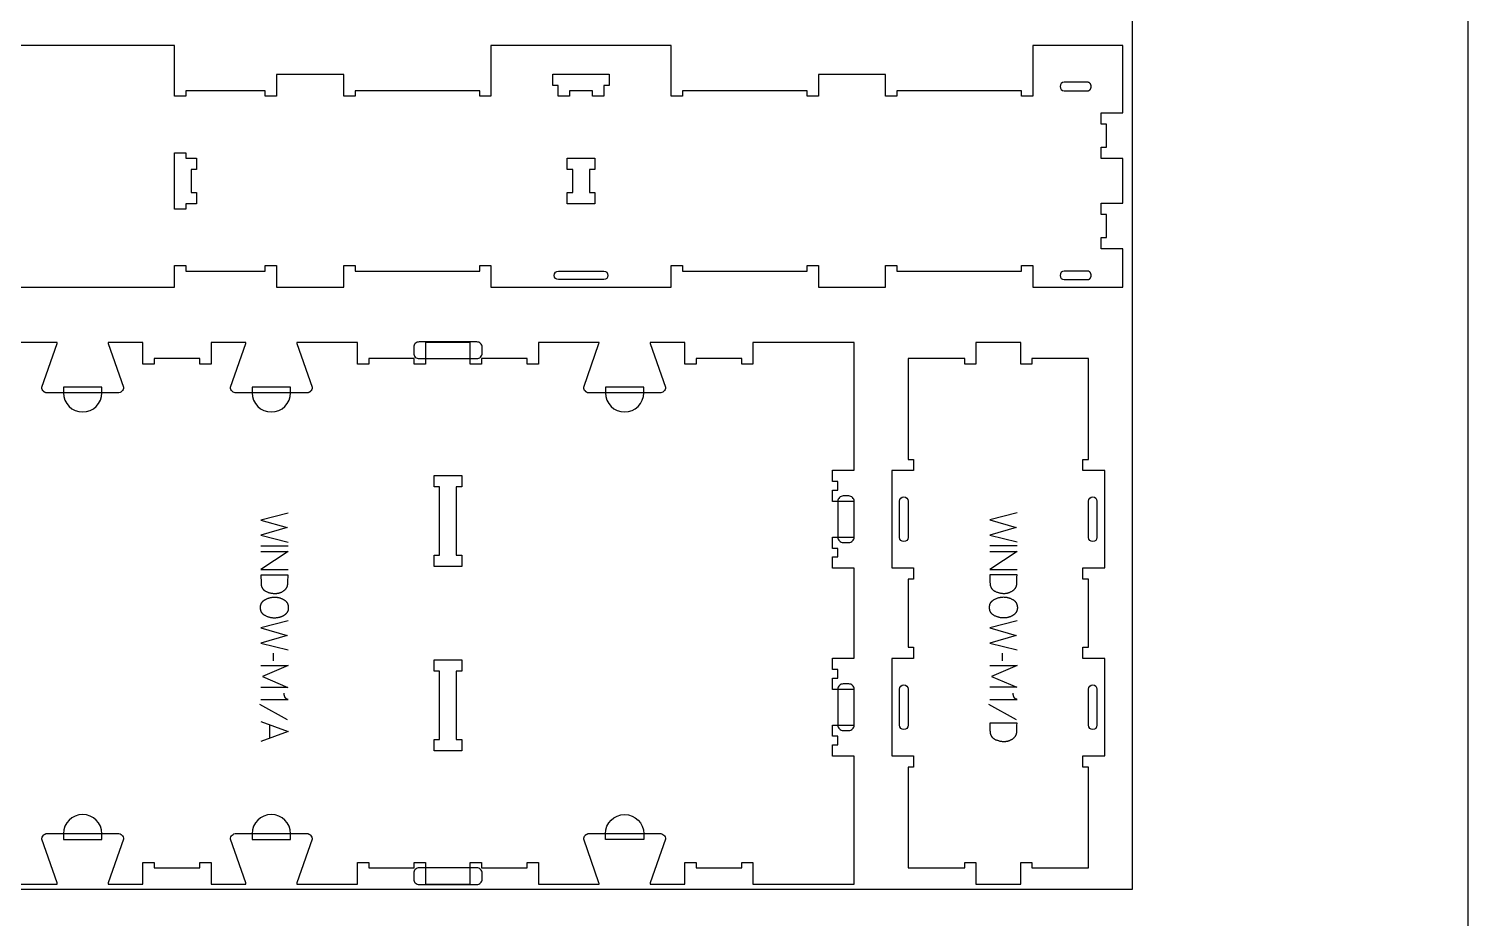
# Model space of a CAD drawing. Extents: x 0 to 4485, y 0 to 8771.
# Drawn here: x 1590 to 3183, y 3731 to 4715 of the extents above; entities that cross this region are included whole.
import ezdxf

# ---------------------------------------------------------------- set-up
doc = ezdxf.new("R2010")
doc.units = 0
for name, color, linetype in [('0_SHEET_SPRUCEPLY_2440X122', 1, 'CONTINUOUS'), ('1_ANYTOOL_1MMDEEP_LABELS_S', 2, 'CONTINUOUS'), ('3_ANYTOOL_CUTTHROUGH_INSID', 4, 'CONTINUOUS'), ('4_ANYTOOL_CUTTHROUGH_OUTSI', 5, 'CONTINUOUS'), ('5_ANYTOOL_HALF_MILL_9MM_IN', 3, 'CONTINUOUS'), ('DONOTCUT', 7, 'CONTINUOUS')]:
    doc.layers.add(name, color=color, linetype=linetype)

msp = doc.modelspace()

# ---------------------------------------------------------------- linework, layer by layer
at = {"layer": '0_SHEET_SPRUCEPLY_2440X122'}
msp.add_lwpolyline([(371.7, 4982.6), (371.7, 3762.6), (2811.7, 3762.6), (2811.7, 4982.6)], close=True, dxfattribs=at)
at = {"layer": '1_ANYTOOL_1MMDEEP_LABELS_S', "color": 2}
for points in [[(1876.7, 4178.9), (1846.7, 4171.2), (1875.8, 4162.8), (1846.7, 4154.3), (1876.7, 4146.8)], [(2683.9, 4179), (2653.9, 4171.3), (2683, 4162.8), (2653.9, 4154.4), (2683.9, 4146.9)], [(1876.7, 4142.4), (1846.7, 4142.4)], [(1846.7, 4136.4), (1876.7, 4136.4), (1846.7, 4116.3), (1876.7, 4116.3)], [(2683.9, 4142.5), (2653.9, 4142.5)], [(2653.9, 4136.5), (2683.9, 4136.5), (2653.9, 4116.4), (2683.9, 4116.4)], [(1876.7, 4059.5), (1846.7, 4051.8), (1875.8, 4043.4), (1846.7, 4034.9), (1876.7, 4027.4)], [(2683.9, 4059.6), (2653.9, 4051.9), (2683, 4043.4), (2653.9, 4035), (2683.9, 4027.5)], [(1860.6, 4015.2), (1860.5, 4023.9)], [(2667.7, 4015.2), (2667.7, 4024)], [(1846.7, 4010), (1876.7, 4010), (1848.3, 3998), (1876.6, 3986), (1846.7, 3986)], [(2653.9, 4010.1), (2683.9, 4010.1), (2655.5, 3998.1), (2683.7, 3986.1), (2653.9, 3986.1)], [(1846.7, 3972.6), (1876.7, 3972.6), (1876.6, 3972.6), (1876.4, 3972.6), (1876.3, 3972.7), (1876.2, 3972.7), (1876, 3972.7), (1875.9, 3972.8), (1875.7, 3972.8), (1875.6, 3972.9), (1875.5, 3972.9), (1875.4, 3973), (1875.3, 3973), (1875.2, 3973), (1875.2, 3973.1), (1875.1, 3973.1), (1875.1, 3973.1), (1875, 3973.2), (1874.9, 3973.2), (1874.9, 3973.3), (1874.8, 3973.3), (1874.8, 3973.3), (1874.7, 3973.4), (1874.7, 3973.4), (1874.6, 3973.4), (1874.6, 3973.5), (1874.5, 3973.5), (1874.5, 3973.6), (1874.4, 3973.6), (1874.4, 3973.7), (1874.3, 3973.7), (1874.3, 3973.8), (1874.2, 3973.8), (1874.2, 3973.9), (1874.1, 3974), (1874, 3974.1), (1873.9, 3974.2), (1873.8, 3974.3), (1873.7, 3974.4), (1873.7, 3974.5), (1873.6, 3974.7), (1873.5, 3974.8), (1873.5, 3974.9), (1873.4, 3975.1), (1873.3, 3975.2), (1873.2, 3975.5), (1873.1, 3975.8), (1873, 3976.1), (1872.9, 3976.4), (1872.8, 3976.6), (1872.7, 3976.9), (1872.7, 3977.2), (1872.6, 3977.5), (1872.6, 3977.7), (1872.5, 3978), (1872.5, 3978.3), (1872.4, 3978.5), (1872.4, 3978.8), (1872.4, 3979.1), (1872.4, 3979.3), (1872.4, 3979.6)], [(2653.9, 3972.7), (2683.9, 3972.7), (2683.7, 3972.7), (2683.6, 3972.7), (2683.5, 3972.8), (2683.3, 3972.8), (2683.2, 3972.8), (2683, 3972.9), (2682.9, 3972.9), (2682.8, 3973), (2682.6, 3973), (2682.5, 3973.1), (2682.5, 3973.1), (2682.4, 3973.1), (2682.3, 3973.2), (2682.3, 3973.2), (2682.2, 3973.2), (2682.2, 3973.3), (2682.1, 3973.3), (2682, 3973.3), (2682, 3973.4), (2681.9, 3973.4), (2681.9, 3973.5), (2681.8, 3973.5), (2681.8, 3973.5), (2681.7, 3973.6), (2681.7, 3973.6), (2681.6, 3973.7), (2681.6, 3973.7), (2681.5, 3973.8), (2681.5, 3973.8), (2681.4, 3973.8), (2681.4, 3973.9), (2681.3, 3973.9), (2681.2, 3974.1), (2681.2, 3974.2), (2681.1, 3974.3), (2681, 3974.4), (2680.9, 3974.5), (2680.8, 3974.6), (2680.8, 3974.8), (2680.7, 3974.9), (2680.6, 3975), (2680.6, 3975.2), (2680.5, 3975.3), (2680.4, 3975.6), (2680.3, 3975.9), (2680.2, 3976.2), (2680.1, 3976.4), (2680, 3976.7), (2679.9, 3977), (2679.8, 3977.3), (2679.8, 3977.6), (2679.7, 3977.8), (2679.7, 3978.1), (2679.6, 3978.4), (2679.6, 3978.6), (2679.6, 3978.9), (2679.5, 3979.2), (2679.5, 3979.4), (2679.5, 3979.7)], [(1876.2, 3949.9), (1845.5, 3967.1)], [(2683.4, 3950), (2652.6, 3967.2)], [(1846.7, 3948.2), (1876.7, 3937.3), (1846.7, 3926.2)], [(1856.3, 3944.7), (1856.3, 3929.8)]]:
    msp.add_lwpolyline(points, dxfattribs=at)
for points in [[(1876.7, 4110.3), (1846.7, 4110.3), (1846.8, 4101.8), (1846.8, 4101.4), (1846.8, 4101), (1846.8, 4100.6), (1846.9, 4100.2), (1846.9, 4099.8), (1847, 4099.4), (1847.1, 4099.1), (1847.1, 4098.7), (1847.2, 4098.4), (1847.3, 4098), (1847.4, 4097.7), (1847.5, 4097.4), (1847.7, 4097), (1847.7, 4096.9), (1847.8, 4096.7), (1847.9, 4096.6), (1847.9, 4096.4), (1848, 4096.3), (1848.1, 4096.1), (1848.2, 4096), (1848.2, 4095.9), (1848.3, 4095.7), (1848.4, 4095.6), (1848.5, 4095.4), (1848.6, 4095.3), (1848.7, 4095.2), (1848.8, 4095), (1848.9, 4094.9), (1849, 4094.8), (1849.1, 4094.7), (1849.2, 4094.5), (1849.3, 4094.4), (1849.4, 4094.3), (1849.5, 4094.2), (1849.6, 4094.1), (1849.8, 4094), (1849.9, 4093.9), (1850, 4093.7), (1850.1, 4093.6), (1850.2, 4093.5), (1850.4, 4093.4), (1850.5, 4093.3), (1850.6, 4093.2), (1850.8, 4093.1), (1850.9, 4093), (1851.2, 4092.9), (1851.5, 4092.7), (1851.8, 4092.5), (1852.4, 4092.2), (1853, 4091.9), (1853.7, 4091.6), (1854.3, 4091.4), (1854.9, 4091.1), (1855.6, 4090.9), (1856.2, 4090.7), (1856.9, 4090.6), (1857.6, 4090.4), (1858.2, 4090.3), (1858.9, 4090.2), (1859.6, 4090.1), (1860.3, 4090), (1861, 4089.9), (1861.7, 4089.9), (1862.4, 4089.9), (1863, 4089.9), (1863.6, 4089.9), (1864.2, 4090), (1864.7, 4090.1), (1865.3, 4090.1), (1865.6, 4090.2), (1865.9, 4090.3), (1866.2, 4090.3), (1866.4, 4090.4), (1866.7, 4090.4), (1867, 4090.5), (1867.3, 4090.6), (1867.5, 4090.7), (1867.8, 4090.8), (1868.1, 4090.9), (1868.4, 4091), (1868.6, 4091.1), (1868.9, 4091.2), (1869.1, 4091.3), (1869.7, 4091.5), (1870.2, 4091.8), (1870.7, 4092.1), (1871.2, 4092.4), (1871.5, 4092.6), (1871.8, 4092.8), (1872.1, 4093), (1872.4, 4093.2), (1872.6, 4093.4), (1872.9, 4093.6), (1873.2, 4093.8), (1873.4, 4094), (1873.6, 4094.3), (1873.9, 4094.5), (1874.1, 4094.7), (1874.3, 4094.9), (1874.5, 4095.2), (1874.7, 4095.4), (1874.8, 4095.7), (1875, 4095.9), (1875.2, 4096.2), (1875.3, 4096.4), (1875.4, 4096.7), (1875.6, 4096.9), (1875.7, 4097.2), (1875.8, 4097.5), (1875.9, 4097.7), (1876, 4098), (1876.1, 4098.3), (1876.2, 4098.5), (1876.2, 4098.8), (1876.3, 4099.1), (1876.3, 4099.4), (1876.4, 4099.7), (1876.4, 4100), (1876.4, 4100.3), (1876.5, 4102.7), (1876.6, 4105.2), (1876.7, 4107.7)], [(2683.9, 4110.4), (2653.9, 4110.4), (2653.9, 4101.9), (2654, 4101.4), (2654, 4101), (2654, 4100.6), (2654, 4100.3), (2654.1, 4099.9), (2654.1, 4099.5), (2654.2, 4099.1), (2654.3, 4098.8), (2654.4, 4098.4), (2654.5, 4098.1), (2654.6, 4097.8), (2654.7, 4097.4), (2654.8, 4097.1), (2654.9, 4097), (2654.9, 4096.8), (2655, 4096.7), (2655.1, 4096.5), (2655.2, 4096.4), (2655.2, 4096.2), (2655.3, 4096.1), (2655.4, 4095.9), (2655.5, 4095.8), (2655.6, 4095.7), (2655.7, 4095.5), (2655.8, 4095.4), (2655.8, 4095.3), (2655.9, 4095.1), (2656, 4095), (2656.1, 4094.9), (2656.2, 4094.8), (2656.3, 4094.6), (2656.5, 4094.5), (2656.6, 4094.4), (2656.7, 4094.3), (2656.8, 4094.2), (2656.9, 4094), (2657, 4093.9), (2657.2, 4093.8), (2657.3, 4093.7), (2657.4, 4093.6), (2657.5, 4093.5), (2657.7, 4093.4), (2657.8, 4093.3), (2657.9, 4093.2), (2658.1, 4093.1), (2658.4, 4092.9), (2658.7, 4092.8), (2659, 4092.6), (2659.6, 4092.3), (2660.2, 4092), (2660.8, 4091.7), (2661.5, 4091.5), (2662.1, 4091.2), (2662.8, 4091), (2663.4, 4090.8), (2664.1, 4090.6), (2664.7, 4090.5), (2665.4, 4090.4), (2666.1, 4090.2), (2666.8, 4090.2), (2667.4, 4090.1), (2668.1, 4090), (2668.8, 4090), (2669.5, 4090), (2670.1, 4090), (2670.7, 4090), (2671.3, 4090.1), (2671.9, 4090.1), (2672.5, 4090.2), (2672.8, 4090.3), (2673, 4090.3), (2673.3, 4090.4), (2673.6, 4090.5), (2673.9, 4090.5), (2674.2, 4090.6), (2674.4, 4090.7), (2674.7, 4090.8), (2675, 4090.9), (2675.2, 4091), (2675.5, 4091.1), (2675.8, 4091.2), (2676, 4091.3), (2676.3, 4091.4), (2676.8, 4091.6), (2677.4, 4091.9), (2677.9, 4092.2), (2678.4, 4092.5), (2678.7, 4092.7), (2679, 4092.9), (2679.3, 4093.1), (2679.5, 4093.3), (2679.8, 4093.5), (2680.1, 4093.7), (2680.3, 4093.9), (2680.6, 4094.1), (2680.8, 4094.3), (2681, 4094.6), (2681.2, 4094.8), (2681.4, 4095), (2681.6, 4095.3), (2681.8, 4095.5), (2682, 4095.7), (2682.2, 4096), (2682.3, 4096.2), (2682.5, 4096.5), (2682.6, 4096.7), (2682.7, 4097), (2682.9, 4097.3), (2683, 4097.5), (2683.1, 4097.8), (2683.2, 4098.1), (2683.2, 4098.4), (2683.3, 4098.6), (2683.4, 4098.9), (2683.4, 4099.2), (2683.5, 4099.5), (2683.5, 4099.8), (2683.6, 4100.1), (2683.6, 4100.4), (2683.7, 4102.8), (2683.8, 4105.3), (2683.8, 4107.8)], [(1877, 4073.8), (1877, 4073.5), (1877, 4073.1), (1877, 4072.7), (1876.9, 4072.4), (1876.9, 4072.2), (1876.9, 4072), (1876.9, 4071.9), (1876.8, 4071.7), (1876.8, 4071.5), (1876.8, 4071.4), (1876.7, 4071.2), (1876.7, 4071.1), (1876.6, 4070.9), (1876.6, 4070.7), (1876.5, 4070.6), (1876.5, 4070.4), (1876.4, 4070.3), (1876.3, 4070.1), (1876.3, 4070), (1876.2, 4069.8), (1876.1, 4069.7), (1876.1, 4069.5), (1876, 4069.4), (1875.9, 4069.3), (1875.8, 4069.1), (1875.7, 4069), (1875.7, 4068.9), (1875.6, 4068.7), (1875.4, 4068.5), (1875.2, 4068.2), (1875, 4068), (1874.8, 4067.7), (1874.6, 4067.5), (1874.3, 4067.3), (1874.1, 4067), (1873.9, 4066.8), (1873.6, 4066.6), (1873.4, 4066.4), (1873.2, 4066.2), (1872.9, 4066), (1872.6, 4065.8), (1872.4, 4065.6), (1872.1, 4065.5), (1871.8, 4065.3), (1871.5, 4065.1), (1871.2, 4065), (1870.9, 4064.8), (1870.6, 4064.7), (1870.3, 4064.5), (1870, 4064.4), (1869.7, 4064.2), (1869.4, 4064.1), (1869.1, 4064), (1868.8, 4063.9), (1868.5, 4063.8), (1868.1, 4063.7), (1867.8, 4063.6), (1867.5, 4063.5), (1867.1, 4063.4), (1866.8, 4063.3), (1866.1, 4063.2), (1865.4, 4063), (1864.8, 4062.9), (1864.1, 4062.8), (1863.5, 4062.8), (1862.8, 4062.7), (1862.2, 4062.7), (1861.5, 4062.7), (1860.9, 4062.7), (1860.3, 4062.7), (1859.6, 4062.8), (1859, 4062.9), (1858.3, 4063), (1857.7, 4063.1), (1857.1, 4063.2), (1856.4, 4063.4), (1855.8, 4063.6), (1855.2, 4063.8), (1854.5, 4064), (1853.9, 4064.2), (1853.2, 4064.5), (1852.6, 4064.8), (1852, 4065.1), (1851.3, 4065.5), (1851, 4065.6), (1850.7, 4065.8), (1850.4, 4066), (1850.1, 4066.2), (1849.9, 4066.4), (1849.6, 4066.6), (1849.3, 4066.8), (1849.1, 4067), (1849, 4067.1), (1848.9, 4067.3), (1848.7, 4067.4), (1848.6, 4067.5), (1848.5, 4067.6), (1848.4, 4067.7), (1848.3, 4067.9), (1848.2, 4068), (1848.1, 4068.1), (1848, 4068.2), (1847.9, 4068.4), (1847.8, 4068.5), (1847.8, 4068.6), (1847.7, 4068.7), (1847.6, 4068.9), (1847.5, 4069), (1847.4, 4069.2), (1847.3, 4069.3), (1847.3, 4069.4), (1847.2, 4069.6), (1847.1, 4069.7), (1847.1, 4069.9), (1847, 4070), (1846.9, 4070.2), (1846.9, 4070.3), (1846.8, 4070.5), (1846.8, 4070.6), (1846.7, 4070.8), (1846.6, 4071.1), (1846.5, 4071.4), (1846.5, 4071.7), (1846.4, 4072.1), (1846.4, 4072.4), (1846.3, 4072.7), (1846.3, 4073.1), (1846.2, 4073.4), (1846.2, 4073.8), (1846.2, 4074.2), (1846.2, 4074.6), (1846.2, 4074.9), (1846.3, 4075.3), (1846.3, 4075.7), (1846.4, 4076), (1846.4, 4076.4), (1846.5, 4076.7), (1846.5, 4077), (1846.6, 4077.4), (1846.7, 4077.7), (1846.8, 4077.9), (1846.8, 4078), (1846.9, 4078.2), (1847, 4078.3), (1847, 4078.5), (1847.1, 4078.6), (1847.1, 4078.8), (1847.2, 4078.9), (1847.3, 4079.1), (1847.4, 4079.2), (1847.4, 4079.4), (1847.5, 4079.5), (1847.6, 4079.6), (1847.7, 4079.8), (1847.8, 4079.9), (1847.9, 4080), (1848, 4080.2), (1848.1, 4080.3), (1848.2, 4080.4), (1848.3, 4080.6), (1848.4, 4080.7), (1848.5, 4080.8), (1848.6, 4080.9), (1848.7, 4081), (1848.8, 4081.2), (1848.9, 4081.3), (1849, 4081.4), (1849.1, 4081.5), (1849.3, 4081.6), (1849.4, 4081.7), (1849.6, 4082), (1849.9, 4082.2), (1850.2, 4082.4), (1850.5, 4082.6), (1850.8, 4082.8), (1851.1, 4082.9), (1851.4, 4083.1), (1852.1, 4083.4), (1852.7, 4083.8), (1853.4, 4084), (1854, 4084.3), (1854.7, 4084.6), (1855.3, 4084.8), (1856, 4085), (1856.6, 4085.2), (1857.3, 4085.3), (1857.9, 4085.5), (1858.6, 4085.6), (1859.2, 4085.7), (1859.9, 4085.8), (1860.5, 4085.8), (1861.2, 4085.9), (1861.8, 4085.9), (1862.5, 4085.9), (1863.2, 4085.8), (1863.9, 4085.8), (1864.6, 4085.7), (1865.2, 4085.6), (1865.9, 4085.5), (1866.6, 4085.3), (1867.2, 4085.2), (1867.9, 4085), (1868.5, 4084.7), (1869.1, 4084.5), (1869.8, 4084.2), (1870.4, 4084), (1871, 4083.7), (1871.6, 4083.3), (1872.2, 4083), (1872.5, 4082.8), (1872.8, 4082.6), (1873.1, 4082.4), (1873.3, 4082.2), (1873.6, 4082), (1873.9, 4081.8), (1874.1, 4081.6), (1874.3, 4081.3), (1874.4, 4081.2), (1874.5, 4081.1), (1874.7, 4081), (1874.8, 4080.8), (1874.9, 4080.7), (1875, 4080.6), (1875.1, 4080.5), (1875.2, 4080.3), (1875.2, 4080.2), (1875.3, 4080.1), (1875.4, 4079.9), (1875.5, 4079.8), (1875.6, 4079.7), (1875.7, 4079.5), (1875.8, 4079.4), (1875.8, 4079.2), (1875.9, 4079.1), (1876, 4079), (1876.1, 4078.7), (1876.2, 4078.4), (1876.4, 4078.1), (1876.5, 4077.7), (1876.6, 4077.4), (1876.7, 4077.1), (1876.7, 4076.7), (1876.8, 4076.4), (1876.9, 4076.1), (1876.9, 4075.7), (1877, 4075.3), (1877, 4075), (1877, 4074.6), (1877, 4074.2)], [(2684.2, 4073.9), (2684.2, 4073.5), (2684.2, 4073.2), (2684.1, 4072.8), (2684.1, 4072.5), (2684.1, 4072.3), (2684.1, 4072.1), (2684, 4072), (2684, 4071.8), (2684, 4071.6), (2683.9, 4071.5), (2683.9, 4071.3), (2683.8, 4071.1), (2683.8, 4071), (2683.7, 4070.8), (2683.7, 4070.7), (2683.6, 4070.5), (2683.6, 4070.4), (2683.5, 4070.2), (2683.4, 4070.1), (2683.4, 4069.9), (2683.3, 4069.8), (2683.2, 4069.6), (2683.1, 4069.5), (2683.1, 4069.4), (2683, 4069.2), (2682.9, 4069.1), (2682.8, 4068.9), (2682.7, 4068.8), (2682.5, 4068.6), (2682.3, 4068.3), (2682.1, 4068.1), (2681.9, 4067.8), (2681.7, 4067.6), (2681.5, 4067.3), (2681.3, 4067.1), (2681, 4066.9), (2680.8, 4066.7), (2680.6, 4066.5), (2680.3, 4066.3), (2680.1, 4066.1), (2679.8, 4065.9), (2679.5, 4065.7), (2679.3, 4065.5), (2679, 4065.4), (2678.7, 4065.2), (2678.4, 4065), (2678.1, 4064.9), (2677.8, 4064.7), (2677.5, 4064.6), (2677.2, 4064.5), (2676.9, 4064.3), (2676.6, 4064.2), (2676.3, 4064.1), (2675.9, 4064), (2675.6, 4063.9), (2675.3, 4063.8), (2675, 4063.7), (2674.6, 4063.6), (2674.3, 4063.5), (2674, 4063.4), (2673.3, 4063.2), (2672.6, 4063.1), (2671.9, 4063), (2671.3, 4062.9), (2670.6, 4062.9), (2670, 4062.8), (2669.3, 4062.8), (2668.7, 4062.8), (2668, 4062.8), (2667.4, 4062.8), (2666.8, 4062.9), (2666.1, 4062.9), (2665.5, 4063), (2664.9, 4063.2), (2664.2, 4063.3), (2663.6, 4063.5), (2662.9, 4063.6), (2662.3, 4063.9), (2661.7, 4064.1), (2661, 4064.3), (2660.4, 4064.6), (2659.8, 4064.9), (2659.1, 4065.2), (2658.5, 4065.5), (2658.2, 4065.7), (2657.9, 4065.9), (2657.6, 4066.1), (2657.3, 4066.3), (2657, 4066.5), (2656.8, 4066.7), (2656.5, 4066.9), (2656.3, 4067.1), (2656.1, 4067.2), (2656, 4067.3), (2655.9, 4067.5), (2655.8, 4067.6), (2655.7, 4067.7), (2655.6, 4067.8), (2655.5, 4067.9), (2655.4, 4068.1), (2655.3, 4068.2), (2655.2, 4068.3), (2655.1, 4068.4), (2655, 4068.6), (2654.9, 4068.7), (2654.8, 4068.8), (2654.7, 4069), (2654.7, 4069.1), (2654.6, 4069.2), (2654.5, 4069.4), (2654.4, 4069.5), (2654.4, 4069.7), (2654.3, 4069.8), (2654.2, 4069.9), (2654.2, 4070.1), (2654.1, 4070.2), (2654, 4070.4), (2654, 4070.5), (2653.9, 4070.7), (2653.9, 4070.8), (2653.8, 4071.2), (2653.7, 4071.5), (2653.6, 4071.8), (2653.6, 4072.1), (2653.5, 4072.5), (2653.5, 4072.8), (2653.4, 4073.2), (2653.4, 4073.5), (2653.4, 4073.9), (2653.4, 4074.3), (2653.4, 4074.6), (2653.4, 4075), (2653.4, 4075.4), (2653.5, 4075.7), (2653.5, 4076.1), (2653.6, 4076.5), (2653.6, 4076.8), (2653.7, 4077.1), (2653.8, 4077.5), (2653.9, 4077.8), (2653.9, 4077.9), (2654, 4078.1), (2654.1, 4078.3), (2654.1, 4078.4), (2654.2, 4078.6), (2654.2, 4078.7), (2654.3, 4078.9), (2654.4, 4079), (2654.5, 4079.2), (2654.5, 4079.3), (2654.6, 4079.4), (2654.7, 4079.6), (2654.8, 4079.7), (2654.8, 4079.9), (2654.9, 4080), (2655, 4080.1), (2655.1, 4080.3), (2655.2, 4080.4), (2655.3, 4080.5), (2655.4, 4080.6), (2655.5, 4080.8), (2655.6, 4080.9), (2655.7, 4081), (2655.8, 4081.1), (2655.9, 4081.3), (2656.1, 4081.4), (2656.2, 4081.5), (2656.3, 4081.6), (2656.4, 4081.7), (2656.6, 4081.8), (2656.8, 4082), (2657.1, 4082.2), (2657.4, 4082.5), (2657.6, 4082.6), (2657.9, 4082.8), (2658.3, 4083), (2658.6, 4083.2), (2659.2, 4083.5), (2659.9, 4083.8), (2660.5, 4084.1), (2661.2, 4084.4), (2661.8, 4084.7), (2662.5, 4084.9), (2663.1, 4085.1), (2663.8, 4085.3), (2664.4, 4085.4), (2665.1, 4085.6), (2665.7, 4085.7), (2666.4, 4085.8), (2667, 4085.9), (2667.7, 4085.9), (2668.3, 4085.9), (2669, 4086), (2669.7, 4085.9), (2670.4, 4085.9), (2671, 4085.9), (2671.7, 4085.8), (2672.4, 4085.7), (2673.1, 4085.6), (2673.7, 4085.4), (2674.4, 4085.2), (2675, 4085), (2675.7, 4084.8), (2676.3, 4084.6), (2676.9, 4084.3), (2677.5, 4084), (2678.2, 4083.7), (2678.8, 4083.4), (2679.4, 4083.1), (2679.7, 4082.9), (2680, 4082.7), (2680.2, 4082.5), (2680.5, 4082.3), (2680.8, 4082.1), (2681, 4081.9), (2681.3, 4081.6), (2681.5, 4081.4), (2681.6, 4081.3), (2681.7, 4081.2), (2681.8, 4081.1), (2681.9, 4080.9), (2682, 4080.8), (2682.1, 4080.7), (2682.2, 4080.6), (2682.3, 4080.4), (2682.4, 4080.3), (2682.5, 4080.2), (2682.6, 4080), (2682.7, 4079.9), (2682.8, 4079.8), (2682.8, 4079.6), (2682.9, 4079.5), (2683, 4079.3), (2683.1, 4079.2), (2683.1, 4079), (2683.3, 4078.7), (2683.4, 4078.4), (2683.5, 4078.1), (2683.6, 4077.8), (2683.7, 4077.5), (2683.8, 4077.2), (2683.9, 4076.8), (2684, 4076.5), (2684, 4076.1), (2684.1, 4075.8), (2684.1, 4075.4), (2684.2, 4075.1), (2684.2, 4074.7), (2684.2, 4074.3)], [(2683.9, 3946.5), (2653.9, 3946.5), (2653.9, 3938), (2654, 3937.6), (2654, 3937.2), (2654, 3936.8), (2654, 3936.4), (2654.1, 3936), (2654.1, 3935.7), (2654.2, 3935.3), (2654.3, 3934.9), (2654.4, 3934.6), (2654.5, 3934.3), (2654.6, 3933.9), (2654.7, 3933.6), (2654.8, 3933.3), (2654.9, 3933.1), (2654.9, 3933), (2655, 3932.8), (2655.1, 3932.7), (2655.2, 3932.5), (2655.2, 3932.4), (2655.3, 3932.2), (2655.4, 3932.1), (2655.5, 3932), (2655.6, 3931.8), (2655.7, 3931.7), (2655.8, 3931.5), (2655.8, 3931.4), (2655.9, 3931.3), (2656, 3931.2), (2656.1, 3931), (2656.2, 3930.9), (2656.3, 3930.8), (2656.5, 3930.7), (2656.6, 3930.5), (2656.7, 3930.4), (2656.8, 3930.3), (2656.9, 3930.2), (2657, 3930.1), (2657.2, 3930), (2657.3, 3929.9), (2657.4, 3929.8), (2657.5, 3929.7), (2657.7, 3929.6), (2657.8, 3929.5), (2657.9, 3929.4), (2658.1, 3929.3), (2658.4, 3929.1), (2658.7, 3928.9), (2659, 3928.8), (2659.6, 3928.4), (2660.2, 3928.1), (2660.8, 3927.9), (2661.5, 3927.6), (2662.1, 3927.4), (2662.8, 3927.2), (2663.4, 3927), (2664.1, 3926.8), (2664.7, 3926.6), (2665.4, 3926.5), (2666.1, 3926.4), (2666.8, 3926.3), (2667.4, 3926.2), (2668.1, 3926.2), (2668.8, 3926.2), (2669.5, 3926.1), (2670.1, 3926.2), (2670.7, 3926.2), (2671.3, 3926.2), (2671.9, 3926.3), (2672.5, 3926.4), (2672.8, 3926.4), (2673, 3926.5), (2673.3, 3926.6), (2673.6, 3926.6), (2673.9, 3926.7), (2674.2, 3926.8), (2674.4, 3926.8), (2674.7, 3926.9), (2675, 3927), (2675.2, 3927.1), (2675.5, 3927.2), (2675.8, 3927.3), (2676, 3927.4), (2676.3, 3927.5), (2676.8, 3927.8), (2677.4, 3928), (2677.9, 3928.3), (2678.4, 3928.6), (2678.7, 3928.8), (2679, 3929), (2679.3, 3929.2), (2679.5, 3929.4), (2679.8, 3929.6), (2680.1, 3929.8), (2680.3, 3930.1), (2680.6, 3930.3), (2680.8, 3930.5), (2681, 3930.7), (2681.2, 3931), (2681.4, 3931.2), (2681.6, 3931.4), (2681.8, 3931.7), (2682, 3931.9), (2682.2, 3932.2), (2682.3, 3932.4), (2682.5, 3932.7), (2682.6, 3932.9), (2682.7, 3933.2), (2682.9, 3933.4), (2683, 3933.7), (2683.1, 3934), (2683.2, 3934.2), (2683.2, 3934.5), (2683.3, 3934.8), (2683.4, 3935.1), (2683.4, 3935.4), (2683.5, 3935.6), (2683.5, 3935.9), (2683.6, 3936.2), (2683.6, 3936.5), (2683.7, 3939), (2683.8, 3941.5), (2683.8, 3944)]]:
    msp.add_lwpolyline(points, close=True, dxfattribs=at)
at = {"layer": '3_ANYTOOL_CUTTHROUGH_INSID', "color": 4}
for points in [[(2188.4, 4646.2), (2188.4, 4640.2), (2175.9, 4640.2), (2175.9, 4652.2), (2169.9, 4652.2), (2169.9, 4664.7), (2232.4, 4664.7), (2232.4, 4652.2), (2226.4, 4652.2), (2226.4, 4640.2), (2213.9, 4640.2), (2213.9, 4646.2)], [(1750.9, 4577.7), (1763.4, 4577.7), (1763.4, 4571.7), (1775.4, 4571.7), (1775.4, 4559.2), (1769.4, 4559.2), (1769.4, 4533.7), (1775.4, 4533.7), (1775.4, 4521.2), (1763.4, 4521.2), (1763.4, 4515.2), (1750.9, 4515.2)], [(2210.4, 4559.2), (2210.4, 4533.7), (2216.4, 4533.7), (2216.4, 4521.2), (2185.9, 4521.2), (2185.9, 4533.7), (2191.9, 4533.7), (2191.9, 4559.2), (2185.9, 4559.2), (2185.9, 4571.7), (2216.4, 4571.7), (2216.4, 4559.2)], [(2038.8, 4220.3), (2069, 4220.3), (2069, 4207.8), (2063, 4207.8), (2063, 4132.3), (2069, 4132.3), (2069, 4119.8), (2038.5, 4119.8), (2038.5, 4132.3), (2044.5, 4132.3), (2044.5, 4207.8), (2038.5, 4207.8), (2038.5, 4220.3)], [(2068.8, 3915.8), (2038.5, 3915.8), (2038.5, 3928.3), (2044.5, 3928.3), (2044.5, 4003.8), (2038.5, 4003.8), (2038.5, 4016.3), (2069, 4016.3), (2069, 4003.8), (2063, 4003.8), (2063, 3928.3), (2069, 3928.3), (2069, 3915.8)]]:
    msp.add_lwpolyline(points, close=True, dxfattribs=at)
for points in [[(2736.2, 4655.7, 1), (2736.2, 4646.2), (2761.9, 4646.2), (2762, 4646.2), (2762.1, 4646.2), (2762.2, 4646.2), (2762.3, 4646.2), (2762.4, 4646.2), (2762.5, 4646.2), (2762.6, 4646.2), (2762.7, 4646.3), (2762.8, 4646.3), (2762.9, 4646.3), (2763, 4646.3), (2763.1, 4646.4), (2763.2, 4646.4), (2763.3, 4646.4), (2763.4, 4646.5), (2763.5, 4646.5), (2763.6, 4646.6), (2763.7, 4646.6), (2763.7, 4646.7), (2763.8, 4646.7), (2763.9, 4646.8), (2764, 4646.9), (2764.1, 4646.9), (2764.2, 4647), (2764.3, 4647.1), (2764.4, 4647.1), (2764.4, 4647.2), (2764.5, 4647.3), (2764.6, 4647.4), (2764.7, 4647.4), (2764.7, 4647.5), (2764.8, 4647.6), (2764.9, 4647.7), (2765, 4647.8), (2765, 4647.9), (2765.1, 4648), (2765.1, 4648.1), (2765.2, 4648.2), (2765.3, 4648.3), (2765.3, 4648.4), (2765.4, 4648.5), (2765.4, 4648.6), (2765.5, 4648.7), (2765.5, 4648.8), (2765.5, 4648.9), (2765.6, 4649), (2765.6, 4649.1), (2765.7, 4649.2), (2765.7, 4649.3), (2765.7, 4649.4), (2765.8, 4649.5), (2765.8, 4649.6), (2765.8, 4649.7), (2765.8, 4649.8), (2765.8, 4650), (2765.9, 4650.1), (2765.9, 4650.2), (2765.9, 4650.3), (2765.9, 4650.4), (2765.9, 4650.5), (2765.9, 4650.6), (2765.9, 4650.7), (2765.9, 4650.8), (2765.9, 4650.9), (2765.9, 4651), (2765.9, 4651.1), (2765.9, 4651.2), (2765.9, 4651.3), (2765.9, 4651.5), (2765.9, 4651.6), (2765.9, 4651.7), (2765.9, 4651.8), (2765.8, 4651.9), (2765.8, 4652), (2765.8, 4652.1), (2765.8, 4652.2), (2765.8, 4652.3), (2765.7, 4652.4), (2765.7, 4652.5), (2765.7, 4652.6), (2765.6, 4652.7), (2765.6, 4652.9), (2765.5, 4653), (2765.5, 4653.1), (2765.5, 4653.2), (2765.4, 4653.3), (2765.4, 4653.4), (2765.3, 4653.5), (2765.3, 4653.6), (2765.2, 4653.7), (2765.1, 4653.8), (2765.1, 4653.9), (2765, 4654), (2765, 4654.1), (2764.9, 4654.1), (2764.8, 4654.2), (2764.7, 4654.3), (2764.7, 4654.4), (2764.6, 4654.5), (2764.5, 4654.6), (2764.4, 4654.6), (2764.4, 4654.7), (2764.3, 4654.8), (2764.2, 4654.9), (2764.1, 4654.9), (2764, 4655), (2763.9, 4655.1), (2763.8, 4655.1), (2763.7, 4655.2), (2763.7, 4655.2), (2763.6, 4655.3), (2763.5, 4655.3), (2763.4, 4655.4), (2763.3, 4655.4), (2763.2, 4655.4), (2763.1, 4655.5), (2763, 4655.5), (2762.9, 4655.5), (2762.8, 4655.6), (2762.7, 4655.6), (2762.6, 4655.6), (2762.5, 4655.6), (2762.4, 4655.6), (2762.3, 4655.6), (2762.2, 4655.7), (2762.1, 4655.7), (2762, 4655.7), (2761.9, 4655.7)], [(2226.2, 4437.2), (2176.2, 4437.2, -1), (2176.2, 4446.7), (2226.2, 4446.7, -1)], [(2736.2, 4437.2), (2761.9, 4437.2), (2762, 4437.2), (2762.1, 4437.2), (2762.2, 4437.2), (2762.3, 4437.2), (2762.4, 4437.2), (2762.5, 4437.2), (2762.6, 4437.2), (2762.7, 4437.3), (2762.8, 4437.3), (2762.9, 4437.3), (2763, 4437.3), (2763.1, 4437.4), (2763.2, 4437.4), (2763.3, 4437.4), (2763.4, 4437.5), (2763.5, 4437.5), (2763.6, 4437.6), (2763.7, 4437.6), (2763.7, 4437.7), (2763.8, 4437.7), (2763.9, 4437.8), (2764, 4437.9), (2764.1, 4437.9), (2764.2, 4438), (2764.3, 4438.1), (2764.4, 4438.1), (2764.4, 4438.2), (2764.5, 4438.3), (2764.6, 4438.4), (2764.7, 4438.4), (2764.7, 4438.5), (2764.8, 4438.6), (2764.9, 4438.7), (2765, 4438.8), (2765, 4438.9), (2765.1, 4439), (2765.1, 4439.1), (2765.2, 4439.2), (2765.3, 4439.3), (2765.3, 4439.4), (2765.4, 4439.5), (2765.4, 4439.6), (2765.5, 4439.7), (2765.5, 4439.8), (2765.5, 4439.9), (2765.6, 4440), (2765.6, 4440.1), (2765.7, 4440.2), (2765.7, 4440.3), (2765.7, 4440.4), (2765.8, 4440.5), (2765.8, 4440.6), (2765.8, 4440.7), (2765.8, 4440.8), (2765.8, 4441), (2765.9, 4441.1), (2765.9, 4441.2), (2765.9, 4441.3), (2765.9, 4441.4), (2765.9, 4441.5), (2765.9, 4441.6), (2765.9, 4441.7), (2765.9, 4441.8), (2765.9, 4441.9), (2765.9, 4442), (2765.9, 4442.1), (2765.9, 4442.2), (2765.9, 4442.3), (2765.9, 4442.5), (2765.9, 4442.6), (2765.9, 4442.7), (2765.9, 4442.8), (2765.8, 4442.9), (2765.8, 4443), (2765.8, 4443.1), (2765.8, 4443.2), (2765.8, 4443.3), (2765.7, 4443.4), (2765.7, 4443.5), (2765.7, 4443.6), (2765.6, 4443.7), (2765.6, 4443.9), (2765.5, 4444), (2765.5, 4444.1), (2765.5, 4444.2), (2765.4, 4444.3), (2765.4, 4444.4), (2765.3, 4444.5), (2765.3, 4444.6), (2765.2, 4444.7), (2765.1, 4444.8), (2765.1, 4444.9), (2765, 4445), (2765, 4445.1), (2764.9, 4445.1), (2764.8, 4445.2), (2764.7, 4445.3), (2764.7, 4445.4), (2764.6, 4445.5), (2764.5, 4445.6), (2764.4, 4445.6), (2764.4, 4445.7), (2764.3, 4445.8), (2764.2, 4445.9), (2764.1, 4445.9), (2764, 4446), (2763.9, 4446.1), (2763.8, 4446.1), (2763.7, 4446.2), (2763.7, 4446.2), (2763.6, 4446.3), (2763.5, 4446.3), (2763.4, 4446.4), (2763.3, 4446.4), (2763.2, 4446.4), (2763.1, 4446.5), (2763, 4446.5), (2762.9, 4446.5), (2762.8, 4446.6), (2762.7, 4446.6), (2762.6, 4446.6), (2762.5, 4446.6), (2762.4, 4446.6), (2762.3, 4446.6), (2762.2, 4446.7), (2762.1, 4446.7), (2762, 4446.7), (2761.9, 4446.7), (2736.2, 4446.7, 1)], [(2563.4, 4152, -1), (2553.9, 4152), (2553.9, 4192, -1), (2563.4, 4192)], [(2762.9, 4152), (2762.9, 4192, -1), (2772.4, 4192), (2772.4, 4152, -1)], [(2563.4, 3944, -1), (2553.9, 3944), (2553.9, 3984, -1), (2563.4, 3984)], [(2762.9, 3944), (2762.9, 3984, -1), (2772.4, 3984), (2772.4, 3944, -1)]]:
    msp.add_lwpolyline(points, format="xyb", close=True, dxfattribs=at)
at = {"layer": '4_ANYTOOL_CUTTHROUGH_OUTSI', "color": 5}
msp.add_lwpolyline([(551.4, 4428.7), (1750.9, 4428.7), (1750.9, 4452.7), (1763.4, 4452.7), (1763.4, 4446.7), (1851.4, 4446.7), (1851.4, 4452.7), (1863.9, 4452.7), (1863.9, 4428.7), (1938.4, 4428.7), (1938.4, 4452.7), (1950.9, 4452.7), (1950.9, 4446.7), (2088.9, 4446.7), (2088.9, 4452.7), (2101.4, 4452.7), (2101.4, 4428.7), (2300.9, 4428.7), (2300.9, 4452.7), (2313.4, 4452.7), (2313.4, 4446.7), (2451.4, 4446.7), (2451.4, 4452.7), (2463.9, 4452.7), (2463.9, 4428.7), (2538.4, 4428.7), (2538.4, 4452.7), (2550.9, 4452.7), (2550.9, 4446.7), (2688.9, 4446.7), (2688.9, 4452.7), (2701.4, 4452.7), (2701.4, 4428.7), (2800.9, 4428.7), (2800.9, 4471.2), (2776.9, 4471.2), (2776.9, 4483.7), (2782.9, 4483.7), (2782.9, 4509.2), (2776.9, 4509.2), (2776.9, 4521.7), (2800.9, 4521.7), (2800.9, 4571.2), (2776.9, 4571.2), (2776.9, 4583.7), (2782.9, 4583.7), (2782.9, 4609.2), (2776.9, 4609.2), (2776.9, 4621.7), (2800.9, 4621.7), (2800.9, 4696.2), (2701.4, 4696.2), (2701.4, 4640.2), (2688.9, 4640.2), (2688.9, 4646.2), (2550.9, 4646.2), (2550.9, 4640.2), (2538.4, 4640.2), (2538.4, 4664.2), (2463.9, 4664.2), (2463.9, 4640.2), (2451.4, 4640.2), (2451.4, 4646.2), (2313.4, 4646.2), (2313.4, 4640.2), (2300.9, 4640.2), (2300.9, 4696.2), (2101.4, 4696.2), (2101.4, 4640.2), (2088.9, 4640.2), (2088.9, 4646.2), (1950.9, 4646.2), (1950.9, 4640.2), (1938.4, 4640.2), (1938.4, 4664.2), (1863.9, 4664.2), (1863.9, 4640.2), (1851.4, 4640.2), (1851.4, 4646.2), (1763.4, 4646.2), (1763.4, 4640.2), (1750.9, 4640.2), (1750.9, 4696.2), (1451.4, 4696.2)], dxfattribs=at)
msp.add_lwpolyline([(1554, 3768.3), (1603.8, 3768.3), (1621.2, 3768.3), (1621.2, 3768.3, 0.061485), (1621, 3769.7), (1604.1, 3817.9), (1604.1, 3818), (1604.1, 3818), (1604.1, 3818, -0.198912), (1605.9, 3822.4), (1606, 3822.5), (1606.1, 3822.7), (1606.3, 3822.8), (1606.4, 3822.8), (1606.5, 3822.9), (1606.6, 3823), (1606.7, 3823.1), (1606.9, 3823.2), (1607, 3823.3), (1607.1, 3823.4), (1607.3, 3823.5), (1607.4, 3823.5), (1607.5, 3823.6), (1607.7, 3823.7), (1607.8, 3823.7), (1608, 3823.8), (1608.1, 3823.9), (1608.2, 3823.9), (1608.4, 3824), (1608.5, 3824), (1608.7, 3824), (1608.8, 3824.1), (1609, 3824.1), (1609.1, 3824.2), (1609.3, 3824.2), (1609.4, 3824.2), (1609.6, 3824.2), (1609.7, 3824.2), (1609.9, 3824.3), (1610, 3824.3), (1610.2, 3824.3), (1610.3, 3824.3), (1688.3, 3824.3, -0.414214), (1694.6, 3818), (1694.6, 3818), (1694.6, 3817.9), (1677.7, 3769.7), (1677.7, 3769.7, 0.061485), (1677.5, 3768.3), (1716, 3768.3), (1716, 3792), (1716, 3792.3), (1728.5, 3792.3), (1728.5, 3786.3), (1779, 3786.3), (1779, 3792.3), (1791.5, 3792.3), (1791.5, 3792), (1791.5, 3768.3), (1830.1, 3768.3), (1830.1, 3768.3, 0.061485), (1829.9, 3769.7), (1813, 3817.9), (1813, 3818), (1813, 3818), (1813, 3818, -0.414214), (1819.3, 3824.3), (1897.3, 3824.3), (1897.4, 3824.3), (1897.6, 3824.3), (1897.7, 3824.3), (1897.9, 3824.2), (1898, 3824.2), (1898.2, 3824.2), (1898.3, 3824.2), (1898.5, 3824.2), (1898.6, 3824.1), (1898.8, 3824.1), (1898.9, 3824), (1899.1, 3824), (1899.2, 3824), (1899.4, 3823.9), (1899.5, 3823.9), (1899.6, 3823.8), (1899.8, 3823.7), (1899.9, 3823.7), (1900.1, 3823.6), (1900.2, 3823.5), (1900.3, 3823.5), (1900.5, 3823.4), (1900.6, 3823.3), (1900.7, 3823.2), (1900.9, 3823.1), (1901, 3823), (1901.1, 3822.9), (1901.2, 3822.8), (1901.3, 3822.8), (1901.5, 3822.7), (1901.6, 3822.5), (1901.7, 3822.4, -0.198912), (1903.5, 3818), (1903.5, 3818), (1903.5, 3817.9), (1886.6, 3769.7), (1886.6, 3769.7, 0.061485), (1886.4, 3768.3), (1953.5, 3768.3), (1953.5, 3792.3), (1966, 3792.3), (1966, 3786.3), (2016.5, 3786.3), (2016.5, 3792.3), (2029, 3792.3), (2029, 3768.3), (2078.5, 3768.3), (2078.5, 3792.3), (2091, 3792.3), (2091, 3786.3), (2141.5, 3786.3), (2141.5, 3792.3), (2154, 3792.3), (2154, 3768.3), (2221.2, 3768.3), (2221.2, 3768.3, 0.061485), (2221, 3769.7), (2204.1, 3818), (2204.1, 3818), (2204.1, 3818, -0.198912), (2205.9, 3822.4), (2206, 3822.5), (2206.1, 3822.7), (2206.3, 3822.8), (2206.4, 3822.8), (2206.5, 3822.9), (2206.6, 3823), (2206.7, 3823.1), (2206.9, 3823.2), (2207, 3823.3), (2207.1, 3823.4), (2207.3, 3823.5), (2207.4, 3823.5), (2207.5, 3823.6), (2207.7, 3823.7), (2207.8, 3823.7), (2208, 3823.8), (2208.1, 3823.9), (2208.2, 3823.9), (2208.4, 3824), (2208.5, 3824), (2208.7, 3824), (2208.8, 3824.1), (2209, 3824.1), (2209.1, 3824.2), (2209.3, 3824.2), (2209.4, 3824.2), (2209.6, 3824.2), (2209.7, 3824.2), (2209.9, 3824.3), (2210, 3824.3), (2210.2, 3824.3), (2210.3, 3824.3), (2288.3, 3824.3, -0.414214), (2294.6, 3818), (2294.6, 3818), (2294.6, 3817.9), (2277.7, 3769.7), (2277.7, 3769.7, 0.061485), (2277.5, 3768.3), (2316, 3768.3), (2316, 3792.3), (2328.5, 3792.3), (2328.5, 3786.3), (2379, 3786.3), (2379, 3792.3), (2391.5, 3792.3), (2391.5, 3768.3), (2503.5, 3768.3), (2503.5, 3909.8), (2479.5, 3909.8), (2479.5, 3922.3), (2485.5, 3922.3), (2485.5, 3931.8), (2479.5, 3931.8), (2479.5, 3944.3), (2503.5, 3944.3), (2503.5, 3983.8), (2479.5, 3983.8), (2479.5, 3996.3), (2485.5, 3996.3), (2485.5, 4005.8), (2479.5, 4005.8), (2479.5, 4018.3), (2503.5, 4018.3), (2503.5, 4117.8), (2479.5, 4117.8), (2479.5, 4130.3), (2485.5, 4130.3), (2485.5, 4139.8), (2479.5, 4139.8), (2479.5, 4152.3), (2503.5, 4152.3), (2503.5, 4191.8), (2479.5, 4191.8), (2479.5, 4204.3), (2485.5, 4204.3), (2485.5, 4213.8), (2479.5, 4213.8), (2479.5, 4226.3), (2503.5, 4226.3), (2503.5, 4367.8), (2391.5, 4367.8), (2391.5, 4343.8), (2379, 4343.8), (2379, 4349.8), (2328.5, 4349.8), (2328.5, 4343.8), (2316, 4343.8), (2316, 4367.8), (2277.5, 4367.8), (2277.5, 4367.8, 0.061485), (2277.7, 4366.4), (2294.6, 4318.1), (2294.6, 4318), (2294.6, 4318, -0.414214), (2288.3, 4311.8), (2210.3, 4311.8), (2210.2, 4311.8), (2210, 4311.8), (2209.9, 4311.8), (2209.7, 4311.8), (2209.6, 4311.8), (2209.4, 4311.8), (2209.3, 4311.9), (2209.1, 4311.9), (2209, 4311.9), (2208.8, 4312), (2208.7, 4312), (2208.5, 4312), (2208.4, 4312.1), (2208.2, 4312.1), (2208.1, 4312.2), (2208, 4312.2), (2207.8, 4312.3), (2207.7, 4312.4), (2207.5, 4312.4), (2207.4, 4312.5), (2207.3, 4312.6), (2207.1, 4312.7), (2207, 4312.7), (2206.9, 4312.8), (2206.7, 4312.9), (2206.6, 4313), (2206.5, 4313.1), (2206.4, 4313.2), (2206.3, 4313.3), (2206.1, 4313.4), (2206, 4313.5), (2205.9, 4313.6, -0.198912), (2204.1, 4318), (2204.1, 4318.1), (2204.1, 4318.1), (2221, 4366.4), (2221, 4366.4, 0.061485), (2221.2, 4367.8), (2154, 4367.8), (2154, 4343.8), (2141.5, 4343.8), (2141.5, 4349.8), (2091, 4349.8), (2091, 4343.8), (2078.5, 4343.8), (2078.5, 4367.8), (2029, 4367.8), (2029, 4343.8), (2016.5, 4343.8), (2016.5, 4349.8), (1966, 4349.8), (1966, 4343.8), (1953.5, 4343.8), (1953.5, 4367.8), (1903.8, 4367.8), (1886.4, 4367.8), (1886.4, 4367.8, 0.061485), (1886.6, 4366.4), (1903.5, 4318.1), (1903.5, 4318.1), (1903.5, 4318), (1903.5, 4318, -0.198912), (1901.7, 4313.6), (1901.6, 4313.5), (1901.5, 4313.4), (1901.3, 4313.3), (1901.2, 4313.2), (1901.1, 4313.1), (1901, 4313), (1900.9, 4312.9), (1900.7, 4312.8), (1900.6, 4312.7), (1900.5, 4312.7), (1900.3, 4312.6), (1900.2, 4312.5), (1900.1, 4312.4), (1899.9, 4312.4), (1899.8, 4312.3), (1899.6, 4312.2), (1899.5, 4312.2), (1899.4, 4312.1), (1899.2, 4312.1), (1899.1, 4312), (1898.9, 4312), (1898.8, 4312), (1898.6, 4311.9), (1898.5, 4311.9), (1898.3, 4311.9), (1898.2, 4311.8), (1898, 4311.8), (1897.9, 4311.8), (1897.7, 4311.8), (1897.6, 4311.8), (1897.4, 4311.8), (1897.3, 4311.8), (1819.3, 4311.8, -0.414214), (1813, 4318), (1813, 4318.1), (1813, 4318.1), (1829.9, 4366.4), (1829.9, 4366.4, 0.061485), (1830.1, 4367.8), (1791.5, 4367.8), (1791.5, 4343.8), (1779, 4343.8), (1779, 4349.8), (1728.5, 4349.8), (1728.5, 4343.8), (1716, 4343.8), (1716, 4367.8), (1677.5, 4367.8), (1677.5, 4367.8, 0.061485), (1677.7, 4366.4), (1694.6, 4318.1), (1694.6, 4318.1), (1694.6, 4318), (1694.6, 4318, -0.414214), (1688.3, 4311.8), (1610.3, 4311.8), (1610.2, 4311.8), (1610, 4311.8), (1609.9, 4311.8), (1609.7, 4311.8), (1609.6, 4311.8), (1609.4, 4311.8), (1609.3, 4311.9), (1609.1, 4311.9), (1609, 4311.9), (1608.8, 4312), (1608.7, 4312), (1608.5, 4312), (1608.4, 4312.1), (1608.2, 4312.1), (1608.1, 4312.2), (1608, 4312.2), (1607.8, 4312.3), (1607.7, 4312.4), (1607.5, 4312.4), (1607.4, 4312.5), (1607.3, 4312.6), (1607.1, 4312.7), (1607, 4312.7), (1606.9, 4312.8), (1606.7, 4312.9), (1606.6, 4313), (1606.5, 4313.1), (1606.4, 4313.2), (1606.3, 4313.3), (1606.1, 4313.4), (1606, 4313.5), (1605.9, 4313.6, -0.198912), (1604.1, 4318), (1604.1, 4318.1), (1604.1, 4318.1), (1621, 4366.4), (1621, 4366.4, 0.061485), (1621.2, 4367.8), (1554, 4367.8)], format="xyb", dxfattribs=at)
msp.add_lwpolyline([(2569.4, 3910.3), (2569.4, 3897.8), (2563.4, 3897.8), (2563.4, 3786.3), (2625.9, 3786.3), (2625.9, 3792.3), (2638.4, 3792.3), (2638.4, 3768.3), (2687.9, 3768.3), (2687.9, 3792.3), (2700.4, 3792.3), (2700.4, 3786.3), (2762.9, 3786.3), (2762.9, 3897.8), (2756.9, 3897.8), (2756.9, 3910.3), (2780.9, 3910.3), (2780.9, 4017.8), (2756.9, 4017.8), (2756.9, 4030.3), (2762.9, 4030.3), (2762.9, 4105.8), (2756.9, 4105.8), (2756.9, 4118.3), (2780.9, 4118.3), (2780.9, 4225.8), (2756.9, 4225.8), (2756.9, 4238.3), (2762.9, 4238.3), (2762.9, 4349.8), (2700.4, 4349.8), (2700.4, 4343.8), (2687.9, 4343.8), (2687.9, 4367.8), (2638.4, 4367.8), (2638.4, 4343.8), (2625.9, 4343.8), (2625.9, 4349.8), (2563.4, 4349.8), (2563.4, 4238.3), (2569.4, 4238.3), (2569.4, 4225.8), (2545.4, 4225.8), (2545.4, 4118.3), (2569.4, 4118.3), (2569.4, 4105.8), (2563.4, 4105.8), (2563.4, 4030.3), (2569.4, 4030.3), (2569.4, 4017.8), (2545.4, 4017.8), (2545.4, 3910.3)], close=True, dxfattribs=at)
at = {"layer": '5_ANYTOOL_HALF_MILL_9MM_IN'}
for points in [[(2021.9, 4368.3, 0.414214), (2015.9, 4362.3), (2015.9, 4355.8, 0.414214), (2021.9, 4349.8), (2085.7, 4349.8, 0.414214), (2091.7, 4355.8), (2091.7, 4362.3, 0.414214), (2085.7, 4368.3)], [(1628.1, 4312, 1), (1670.6, 4312), (1670.6, 4312.3), (1670.6, 4318.3), (1628.1, 4318.3), (1628.1, 4312.3), (1628.1, 4312)], [(1837, 4312, 1), (1879.5, 4312), (1879.5, 4312.3), (1879.5, 4318.3), (1837, 4318.3), (1837, 4312.3), (1837, 4312)], [(2228.1, 4312, 1), (2270.6, 4312), (2270.6, 4312.3), (2270.6, 4318.3), (2228.1, 4318.3), (2228.1, 4312.3), (2228.1, 4312)], [(2491.5, 4197.8, 0.414214), (2485.5, 4191.8), (2485.5, 4152.3, 0.414214), (2491.5, 4146.3), (2497.5, 4146.3, 0.414214), (2503.5, 4152.3), (2503.5, 4191.8, 0.414214), (2497.5, 4197.8)], [(2491.5, 3989.8, 0.414214), (2485.5, 3983.8), (2485.5, 3944.3, 0.414214), (2491.5, 3938.3), (2497.5, 3938.3, 0.414214), (2503.5, 3944.3), (2503.5, 3983.8, 0.414214), (2497.5, 3989.8)], [(1670.6, 3824, 1), (1628.1, 3824), (1628.1, 3823.8), (1628.1, 3817.8), (1670.6, 3817.8), (1670.6, 3823.8), (1670.6, 3824)], [(1879.5, 3824, 1), (1837, 3824), (1837, 3823.8), (1837, 3817.8), (1879.5, 3817.8), (1879.5, 3823.8), (1879.5, 3824)], [(2228.1, 3824, -1), (2270.6, 3824), (2270.6, 3823.8), (2270.6, 3817.8), (2228.1, 3817.8), (2228.1, 3823.8), (2228.1, 3824)], [(2021.9, 3786.3, 0.414214), (2015.9, 3780.3), (2015.9, 3773.8, 0.414214), (2021.9, 3767.8), (2085.7, 3767.8, 0.414214), (2091.7, 3773.8), (2091.7, 3780.3, 0.414214), (2085.7, 3786.3)]]:
    msp.add_lwpolyline(points, format="xyb", close=True, dxfattribs=at)
at = {"layer": 'DONOTCUT'}
msp.add_lwpolyline([(0, 0), (3183.4, 0), (3183.4, 5593.4), (0, 5593.4)], close=True, dxfattribs=at)

doc.saveas('drawing.dxf')
